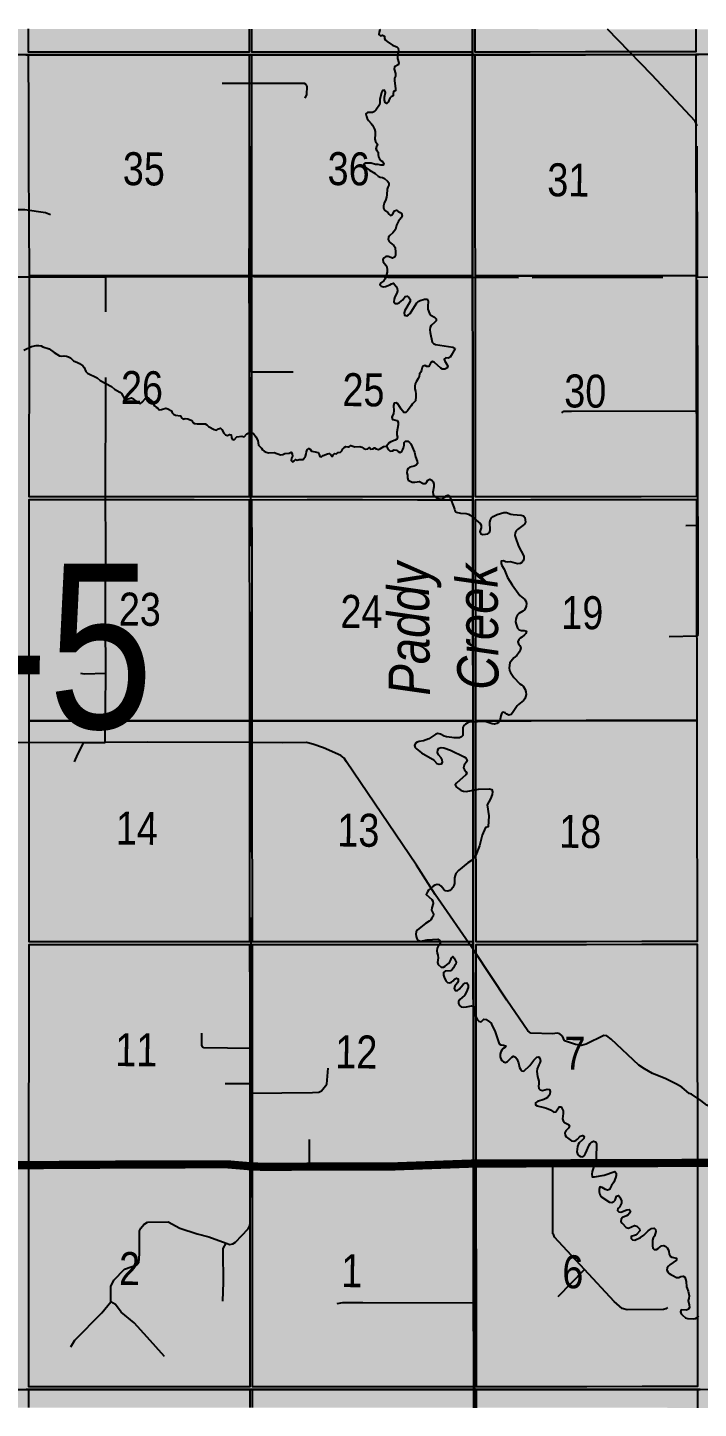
# Model space of a CAD drawing. Extents: x 586081 to 591608, y 5899207 to 5902904.
# Drawn here: x 589899.5 to 590062.3, y 5899711.2 to 5900046.2 of the extents above; entities that cross this region are included whole.
import ezdxf

# ---------------------------------------------------------------- set-up
doc = ezdxf.new("R2010")
doc.units = 0
doc.header["$LTSCALE"] = 5
doc.linetypes.add('DASHED2', pattern=[9.525, 6.35, -3.175])
for name, color, linetype in [('P-PROPOSED', 10, 'Continuous'), ('RoadSeg', 57, 'DASHED2'), ('T-CREEK', 160, 'Continuous'), ('T-WATER-T', 170, 'Continuous'), ('Townships', 57, 'Continuous')]:
    doc.layers.add(name, color=color, linetype=linetype)
doc.layers.add('ROUTE-MAP-BACKGROUND-H', color=7, linetype='Continuous', true_color=0xf0ebff)
doc.layers.add('Sections', color=7, linetype='Continuous', true_color=0x13f661)
doc.styles.add('120', font='ARIALN.TTF', dxfattribs={"height": 13})
doc.styles.add('80L', font='ARIALN.TTF', dxfattribs={"height": 10})

msp = doc.modelspace()

# ---------------------------------------------------------------- hatches: boundary and pattern name
at = {"layer": 'ROUTE-MAP-BACKGROUND-H'}
h = msp.add_hatch(color=256, dxfattribs=at)
h.dxf.hatch_style = 1
edge = h.paths.add_edge_path()
edge.add_line((589351.126, 5899716.679), (589352.241, 5900041.249))
edge.add_arc((589357.239, 5900041.232), 4.998, 89.96772, 179.80317, ccw=False)
edge.add_line((589357.242, 5900046.23), (590333.345, 5900045.68))
edge.add_arc((590333.342, 5900040.682), 4.998, 0.15373, 89.96772, ccw=False)
edge.add_line((590338.34, 5900040.695), (590339.21, 5899716.211))
edge.add_arc((590334.213, 5899716.198), 4.998, -90.02719, 0.15373, ccw=False)
edge.add_line((590334.21, 5899711.2), (589356.122, 5899711.664))
edge.add_arc((589356.124, 5899716.662), 4.998, 179.80317, 269.97281, ccw=False)

# ---------------------------------------------------------------- linework, layer by layer
at = {"layer": 'P-PROPOSED', "color": 90, "const_width": 2}
msp.add_lwpolyline([(590065.708, 5899770.779), (590037.499, 5899770.671), (590036.999, 5899770.682), (590026.93, 5899770.66), (590008.025, 5899770.623), (589988.272, 5899769.905), (589967.934, 5899769.865), (589956.83, 5899769.798), (589953.732, 5899769.93), (589947.908, 5899770.419), (589928.536, 5899770.392), (589891.357, 5899770.172)], dxfattribs=at)
at = {"layer": 'RoadSeg'}
for p, q in [((589953.713, 5900032.654), (589946.679, 5900032.669)), ((589953.629, 5899985.746), (589953.713, 5900032.654)), ((589894.117, 5899985.795), (589918.486, 5899985.795)), ((589986.023, 5899985.69), (589953.629, 5899985.746)), ((589953.643, 5899962.607), (589953.629, 5899985.746)), ((589986.868, 5899985.681), (589986.023, 5899985.69)), ((590062.137, 5899953.261), (590062.052, 5899985.737)), ((589963.912, 5899962.592), (589953.643, 5899962.607)), ((590059.185, 5899925.384), (590062.221, 5899925.487)), ((590062.199, 5899899.015), (590062.221, 5899925.487)), ((589918.283, 5899872.763), (589918.503, 5899889.629)), ((589913.148, 5899872.737), (589918.283, 5899872.763)), ((589953.766, 5899798.535), (589953.724, 5899872.752)), ((589953.755, 5899790.067), (589953.766, 5899798.535)), ((589947.419, 5899790), (589953.755, 5899790.067)), ((589953.738, 5899787.7), (589953.755, 5899790.067)), ((589953.732, 5899769.93), (589953.738, 5899787.7)), ((589967.934, 5899769.865), (589967.872, 5899776.468)), ((590028.219, 5899738.359), (590034.624, 5899744.892)), ((590008.026, 5899711.355), (590008.015, 5899736.783))]:
    msp.add_line(p, q, dxfattribs=at)
for points in [[(590062.052, 5899985.737), (590061.989, 5900022.413), (590061.479, 5900023.524), (590050.945, 5900034.747), (590042.821, 5900043.22), (590040.204, 5900045.845)], [(589966.876, 5900029.144), (589967.293, 5900029.969), (589967.335, 5900031.968), (589967.111, 5900032.407), (589966.716, 5900032.648), (589953.713, 5900032.654)], [(589905.033, 5900000.769), (589903.812, 5900001.328), (589898.825, 5900002.033), (589896.425, 5900002.05), (589894.087, 5900001.866)], [(589918.503, 5899889.629), (589918.367, 5899902.168), (589918.508, 5899923.169), (589918.409, 5899929.606), (589918.486, 5899985.795)], [(589953.629, 5899985.746), (589928.524, 5899985.773), (589918.486, 5899985.795)], [(589986.868, 5899985.681), (590021.908, 5899985.612), (590062.052, 5899985.737)], [(590062.052, 5899985.737), (590088.956, 5899985.605), (590106.132, 5899985.878), (590116.232, 5899985.799), (590116.503, 5899985.56)], [(589953.724, 5899872.752), (589953.684, 5899929.632), (589953.643, 5899962.607)], [(590029.087, 5899952.788), (590029.628, 5899953.143), (590031.463, 5899953.205), (590062.137, 5899953.261)], [(590062.221, 5899925.487), (590062.145, 5899929.822), (590062.137, 5899953.261)], [(590055.153, 5899898.496), (590061.858, 5899898.655), (590062.059, 5899898.717), (590062.199, 5899899.015)], [(589912.301, 5899889.592), (589913.264, 5899889.405), (589918.503, 5899889.629)], [(589858.858, 5899870.61), (589861.991, 5899870.577), (589862.455, 5899870.468), (589864.034, 5899869.401), (589865.197, 5899869.243), (589866.409, 5899869.784), (589867.395, 5899870.731), (589868.138, 5899871.149), (589869.042, 5899871.33), (589876.62, 5899871.804), (589877.73, 5899872.247), (589878.545, 5899872.964), (589879.115, 5899873.152), (589879.781, 5899873.104), (589882.16, 5899872.054), (589883.157, 5899871.9), (589889.901, 5899872.325), (589893.345, 5899872.82), (589913.148, 5899872.737)], [(589910.884, 5899868.117), (589911.656, 5899869.968), (589913.148, 5899872.737)], [(589953.724, 5899872.752), (589928.553, 5899872.848), (589918.283, 5899872.763)], [(589993.875, 5899843.036), (589976.898, 5899868.098), (589976.282, 5899868.944), (589975.529, 5899869.627), (589971.333, 5899871.449), (589968.72, 5899872.404), (589967.194, 5899872.77), (589961.323, 5899872.659), (589953.724, 5899872.752)], [(590026.857, 5899802.101), (590021.583, 5899802.236), (590020.911, 5899802.777), (590015.754, 5899810.271), (590007.983, 5899821.994), (589998.399, 5899835.894), (589993.875, 5899843.036)], [(589953.766, 5899798.535), (589942.3, 5899798.709), (589941.938, 5899798.917), (589941.747, 5899799.354), (589941.807, 5899802.22)], [(590070.113, 5899782.089), (590067.17, 5899783.284), (590064.334, 5899784.744), (590062.891, 5899785.908), (590060.623, 5899787.423), (590060.06, 5899787.635), (590058.224, 5899789.107), (590056.94, 5899789.867), (590054.202, 5899791.258), (590051.159, 5899792.456), (590049.149, 5899793.565), (590047.801, 5899794.494), (590041.066, 5899800.803), (590040.048, 5899801.558), (590039.316, 5899801.64), (590035.005, 5899799.563), (590033.898, 5899799.253), (590032.437, 5899799.517), (590029.788, 5899800.406), (590029.278, 5899801.517), (590028.624, 5899802.098), (590028.026, 5899802.21), (590026.857, 5899802.101)], [(589953.738, 5899787.7), (589968.611, 5899787.821), (589970.147, 5899787.956), (589970.821, 5899788.275), (589972.087, 5899789.849), (589972.403, 5899793.776)], [(590065.708, 5899770.779), (590037.499, 5899770.671), (590036.999, 5899770.682), (590026.93, 5899770.66), (590008.025, 5899770.623), (589988.272, 5899769.905), (589967.934, 5899769.865), (589956.83, 5899769.798), (589953.732, 5899769.93), (589947.908, 5899770.419), (589928.536, 5899770.392), (589891.357, 5899770.172)], [(589947.705, 5899751.252), (589948.567, 5899751), (589949.303, 5899751.118), (589949.944, 5899751.505), (589952.98, 5899754.742), (589953.395, 5899755.467), (589953.511, 5899756.231), (589953.565, 5899768.333), (589953.732, 5899769.93)], [(590008.015, 5899736.783), (590008.011, 5899768.357), (590008.025, 5899770.623)], [(590034.624, 5899744.892), (590027.321, 5899752.748), (590027.136, 5899753.485), (590026.971, 5899753.555), (590026.93, 5899770.66)], [(589919.667, 5899737.037), (589919.678, 5899740.738), (589920.411, 5899742.289), (589923.002, 5899745.002), (589926.024, 5899746.006), (589926.501, 5899746.529), (589926.681, 5899748.726), (589926.63, 5899754.262), (589926.945, 5899754.955), (589927.73, 5899755.805), (589928.575, 5899756.388), (589933.611, 5899756.449), (589936.413, 5899754.923), (589940.652, 5899753.567), (589943.504, 5899752.84), (589947.705, 5899751.252)], [(589946.843, 5899737.2), (589947.007, 5899741.798), (589946.931, 5899749.301), (589946.979, 5899750), (589947.705, 5899751.252)], [(590054.736, 5899735.702), (590054.328, 5899735.343), (590053.757, 5899735.155), (590044.988, 5899735.106), (590043.761, 5899735.432), (590041.83, 5899737.173), (590034.624, 5899744.892)], [(589909.97, 5899726.138), (589910.971, 5899727.784), (589917.478, 5899734.383), (589919.667, 5899737.037)], [(589932.693, 5899723.828), (589928.522, 5899728.449), (589925.395, 5899731.949), (589922.215, 5899734.517), (589920.821, 5899736.413), (589919.667, 5899737.037)], [(589974.638, 5899736.65), (589976.01, 5899736.888), (589980.812, 5899736.92), (590008.015, 5899736.783)]]:
    msp.add_lwpolyline(points, dxfattribs=at)
at = {"layer": 'Sections', "color": 8}
for points in [[(589913.122, 5900040.308), (589899.746, 5900040.31), (589899.744, 5900045.924)], [(589953.243, 5900045.894), (589953.248, 5900040.303), (589939.873, 5900040.305), (589926.497, 5900040.306), (589913.122, 5900040.308)], [(589967.294, 5900040.301), (589953.918, 5900040.303), (589953.913, 5900045.893)], [(590007.415, 5900045.863), (590007.421, 5900040.297), (589994.045, 5900040.298), (589980.669, 5900040.3), (589967.294, 5900040.301)], [(590021.475, 5900040.313), (590008.091, 5900040.297), (590008.085, 5900045.863)], [(590061.623, 5900045.833), (590061.627, 5900040.362), (590048.243, 5900040.346), (590034.859, 5900040.33), (590021.475, 5900040.313)], [(589899.798, 5899711.406), (589899.8, 5899715.794), (589913.21, 5899715.789), (589926.62, 5899715.784), (589940.027, 5899715.781), (589953.434, 5899715.777), (589953.432, 5899711.381)], [(589954.102, 5899711.381), (589954.104, 5899715.777), (589967.511, 5899715.774), (589980.918, 5899715.771), (589994.331, 5899715.759), (590007.745, 5899715.746), (590007.745, 5899711.355)], [(590008.415, 5899711.355), (590008.415, 5899715.749), (590021.823, 5899715.765), (590035.232, 5899715.782), (590048.641, 5899715.8), (590062.05, 5899715.819), (590062.053, 5899711.329)]]:
    msp.add_lwpolyline(points, dxfattribs=at)
for points in [[(589913.259, 5899986.029), (589899.939, 5899986.035), (589899.891, 5899999.446), (589899.842, 5900012.856), (589899.794, 5900026.248), (589899.747, 5900039.639), (589913.122, 5900039.638), (589926.498, 5900039.636), (589939.873, 5900039.634), (589953.249, 5900039.633), (589953.241, 5900026.233), (589953.233, 5900012.832), (589953.225, 5899999.421), (589953.218, 5899986.01), (589939.898, 5899986.017), (589926.578, 5899986.024)], [(589967.285, 5899986.003), (589953.888, 5899986.01), (589953.896, 5899999.421), (589953.903, 5900012.832), (589953.911, 5900026.232), (589953.919, 5900039.633), (589967.295, 5900039.631), (589980.67, 5900039.629), (589994.046, 5900039.628), (590007.421, 5900039.626), (590007.435, 5900026.216), (590007.45, 5900012.805), (590007.463, 5899999.395), (590007.477, 5899985.984), (589994.079, 5899985.991), (589980.682, 5899985.997)], [(590021.538, 5899986.004), (590008.147, 5899985.985), (590008.134, 5899999.396), (590008.12, 5900012.806), (590008.106, 5900026.216), (590008.092, 5900039.627), (590021.476, 5900039.643), (590034.86, 5900039.659), (590048.244, 5900039.675), (590061.628, 5900039.691), (590061.648, 5900026.284), (590061.669, 5900012.876), (590061.689, 5899999.468), (590061.709, 5899986.061), (590048.319, 5899986.042), (590034.928, 5899986.023)], [(589913.253, 5899932.377), (589899.912, 5899932.382), (589899.918, 5899945.794), (589899.925, 5899959.206), (589899.932, 5899972.62), (589899.939, 5899986.035), (589913.259, 5899986.029), (589926.578, 5899986.024), (589939.898, 5899986.017), (589953.218, 5899986.01), (589953.231, 5899972.6), (589953.244, 5899959.19), (589953.256, 5899945.776), (589953.269, 5899932.362), (589939.931, 5899932.367), (589926.594, 5899932.373)], [(589967.333, 5899932.365), (589953.939, 5899932.36), (589953.926, 5899945.775), (589953.913, 5899959.189), (589953.901, 5899972.6), (589953.888, 5899986.01), (589967.285, 5899986.003), (589980.682, 5899985.997), (589994.079, 5899985.991), (590007.477, 5899985.984), (590007.49, 5899972.575), (590007.503, 5899959.166), (590007.517, 5899945.756), (590007.531, 5899932.345), (589994.129, 5899932.357), (589980.727, 5899932.369)], [(590021.599, 5899932.367), (590008.201, 5899932.346), (590008.187, 5899945.757), (590008.174, 5899959.167), (590008.161, 5899972.576), (590008.147, 5899985.985), (590021.538, 5899986.004), (590034.928, 5899986.023), (590048.319, 5899986.042), (590061.709, 5899986.061), (590061.73, 5899972.654), (590061.75, 5899959.247), (590061.771, 5899945.838), (590061.791, 5899932.429), (590048.394, 5899932.409), (590034.997, 5899932.389)], [(589913.249, 5899878.061), (589899.89, 5899878.066), (589899.897, 5899891.477), (589899.904, 5899904.888), (589899.908, 5899918.3), (589899.911, 5899931.711), (589913.253, 5899931.707), (589926.594, 5899931.703), (589939.932, 5899931.696), (589953.271, 5899931.69), (589953.287, 5899918.278), (589953.304, 5899904.867), (589953.32, 5899891.453), (589953.336, 5899878.039), (589939.971, 5899878.047), (589926.607, 5899878.055)], [(589967.396, 5899878.045), (589954.005, 5899878.039), (589953.989, 5899891.453), (589953.973, 5899904.867), (589953.957, 5899918.279), (589953.94, 5899931.69), (589967.333, 5899931.695), (589980.726, 5899931.7), (589994.129, 5899931.687), (590007.532, 5899931.675), (590007.547, 5899918.264), (590007.563, 5899904.854), (590007.577, 5899891.442), (590007.592, 5899878.031), (589994.189, 5899878.041), (589980.787, 5899878.051)], [(590021.665, 5899878.058), (590008.262, 5899878.032), (590008.248, 5899891.444), (590008.233, 5899904.855), (590008.218, 5899918.265), (590008.202, 5899931.676), (590021.6, 5899931.697), (590034.998, 5899931.719), (590048.395, 5899931.739), (590061.792, 5899931.759), (590061.809, 5899918.352), (590061.826, 5899904.945), (590061.851, 5899891.539), (590061.875, 5899878.133), (590048.472, 5899878.109), (590035.068, 5899878.085)], [(589913.237, 5899824.42), (589899.859, 5899824.424), (589899.867, 5899837.834), (589899.876, 5899851.245), (589899.883, 5899864.656), (589899.89, 5899878.066), (589913.249, 5899878.061), (589926.607, 5899878.055), (589939.971, 5899878.047), (589953.336, 5899878.039), (589953.345, 5899864.63), (589953.355, 5899851.222), (589953.363, 5899837.814), (589953.372, 5899824.407), (589939.994, 5899824.412), (589926.616, 5899824.417)], [(589967.444, 5899824.404), (589954.044, 5899824.404), (589954.035, 5899837.811), (589954.026, 5899851.218), (589954.016, 5899864.629), (589954.005, 5899878.039), (589967.396, 5899878.045), (589980.787, 5899878.051), (589994.189, 5899878.041), (590007.592, 5899878.031), (590007.606, 5899864.62), (590007.62, 5899851.21), (590007.633, 5899837.801), (590007.647, 5899824.391), (589994.245, 5899824.398), (589980.844, 5899824.405)], [(590021.723, 5899824.418), (590008.317, 5899824.392), (590008.304, 5899837.802), (590008.29, 5899851.211), (590008.276, 5899864.622), (590008.262, 5899878.032), (590021.665, 5899878.058), (590035.068, 5899878.085), (590048.472, 5899878.109), (590061.875, 5899878.133), (590061.893, 5899864.726), (590061.91, 5899851.319), (590061.929, 5899837.908), (590061.948, 5899824.498), (590048.539, 5899824.471), (590035.129, 5899824.444)], [(589913.228, 5899770.106), (589899.831, 5899770.11), (589899.838, 5899783.52), (589899.844, 5899796.931), (589899.851, 5899810.342), (589899.858, 5899823.753), (589913.237, 5899823.75), (589926.616, 5899823.746), (589939.995, 5899823.74), (589953.374, 5899823.734), (589953.385, 5899810.318), (589953.395, 5899796.902), (589953.404, 5899783.497), (589953.413, 5899770.092), (589940.019, 5899770.097), (589926.625, 5899770.102)], [(589967.486, 5899770.089), (589954.083, 5899770.092), (589954.074, 5899783.496), (589954.064, 5899796.901), (589954.054, 5899810.317), (589954.044, 5899823.734), (589967.444, 5899823.736), (589980.845, 5899823.738), (589994.246, 5899823.729), (590007.647, 5899823.721), (590007.656, 5899810.31), (590007.665, 5899796.899), (590007.682, 5899783.486), (590007.698, 5899770.073), (589994.293, 5899770.08), (589980.888, 5899770.087)], [(590021.786, 5899770.106), (590008.369, 5899770.075), (590008.353, 5899783.487), (590008.336, 5899796.9), (590008.327, 5899810.311), (590008.317, 5899823.722), (590021.724, 5899823.748), (590035.13, 5899823.774), (590048.539, 5899823.8), (590061.949, 5899823.827), (590061.971, 5899810.422), (590061.993, 5899797.016), (590062.014, 5899783.608), (590062.035, 5899770.199), (590048.619, 5899770.168), (590035.203, 5899770.137)], [(589913.21, 5899716.459), (589899.8, 5899716.464), (589899.807, 5899729.876), (589899.815, 5899743.287), (589899.823, 5899756.698), (589899.831, 5899770.11), (589913.228, 5899770.106), (589926.625, 5899770.102), (589940.019, 5899770.097), (589953.413, 5899770.092), (589953.419, 5899756.681), (589953.424, 5899743.269), (589953.429, 5899729.859), (589953.434, 5899716.448), (589940.027, 5899716.451), (589926.62, 5899716.454)], [(589967.511, 5899716.444), (589954.104, 5899716.448), (589954.097, 5899729.858), (589954.091, 5899743.269), (589954.087, 5899756.68), (589954.083, 5899770.092), (589967.486, 5899770.089), (589980.888, 5899770.087), (589994.293, 5899770.08), (590007.698, 5899770.073), (590007.709, 5899756.659), (590007.72, 5899743.245), (590007.732, 5899729.831), (590007.744, 5899716.417), (589994.331, 5899716.429), (589980.918, 5899716.441)], [(590021.823, 5899716.436), (590008.414, 5899716.419), (590008.403, 5899729.833), (590008.391, 5899743.247), (590008.38, 5899756.661), (590008.369, 5899770.075), (590021.786, 5899770.106), (590035.203, 5899770.137), (590048.619, 5899770.168), (590062.035, 5899770.199), (590062.038, 5899756.783), (590062.041, 5899743.366), (590062.045, 5899729.928), (590062.05, 5899716.489), (590048.641, 5899716.471), (590035.231, 5899716.453)]]:
    msp.add_lwpolyline(points, close=True, dxfattribs=at)
at = {"layer": 'T-CREEK'}
for points in [[(589984.915, 5900045.876), (589984.946, 5900045.673), (589984.785, 5900045.132), (589984.713, 5900044.565), (589985.091, 5900044.264), (589985.642, 5900044.377), (589986.073, 5900044.181), (589986.08, 5900043.591), (589986.381, 5900043.22), (589986.771, 5900042.851), (589988.061, 5900041.956), (589989.085, 5900041.58), (589989.409, 5900041.236), (589989.493, 5900040.612), (589989.22, 5900039.421), (589989.254, 5900038.756), (589989.59, 5900037.681), (589989.453, 5900037.186), (589988.552, 5900036.685), (589988.405, 5900036.143), (589988.793, 5900035.099), (589988.746, 5900034.479), (589988.558, 5900033.968), (589988.517, 5900033.333), (589988.748, 5900031.491), (589988.743, 5900030.916), (589988.305, 5900030.701), (589988.187, 5900030.184), (589988.195, 5900029.654), (589987.747, 5900029.441), (589987.381, 5900029.107), (589987.007, 5900028.113), (589986.637, 5900027.807), (589986.239, 5900028.078), (589986.122, 5900028.645), (589986.102, 5900029.357), (589986.31, 5900030.517), (589986.11, 5900031.031), (589985.616, 5900030.985), (589985.385, 5900030.518), (589984.992, 5900028.763), (589984.977, 5900028.088), (589984.861, 5900027.524), (589984.032, 5900026.238), (589983.672, 5900025.876), (589983.178, 5900025.646), (589981.938, 5900025.642), (589981.585, 5900025.274), (589981.691, 5900024.671), (589981.9, 5900024.144), (589982.196, 5900023.717), (589982.896, 5900022.98), (589983.204, 5900022.529), (589983.689, 5900021.596), (589983.841, 5900021.029), (589983.868, 5900020.398), (589983.734, 5900019.164), (589983.905, 5900018.629), (589984.483, 5900017.783), (589984.19, 5900017.386), (589984.021, 5900016.852), (589984.246, 5900016.411), (589984.554, 5900016.047), (589984.539, 5900015.408), (589984.66, 5900014.861), (589984.866, 5900014.399), (589985.173, 5900014.018), (589985.611, 5900013.71), (589985.951, 5900013.331), (589985.735, 5900012.882), (589985.193, 5900012.884), (589984.599, 5900013.02), (589983.918, 5900013.033), (589982.823, 5900013.332), (589981.486, 5900013.375), (589981.104, 5900013.063), (589981.317, 5900012.606), (589981.675, 5900012.228), (589982.444, 5900011.63), (589983.801, 5900010.827), (589984.572, 5900010.192), (589985.024, 5900009.936), (589985.645, 5900009.867), (589986.102, 5900009.647), (589986.817, 5900008.986), (589987.125, 5900008.593), (589987.156, 5900007.991), (589986.916, 5900007.55), (589986.747, 5900007.01), (589986.694, 5900005.67), (589986.606, 5900005.082), (589986.445, 5900004.551), (589985.979, 5900003.612), (589985.839, 5900003), (589985.891, 5900002.4), (589986.138, 5900001.953), (589986.883, 5900001.344), (589987.202, 5900000.986), (589987.588, 5900000.667), (589988.028, 5900000.888), (589988.534, 5900001.763), (589989.019, 5900001.9), (589989.396, 5900001.605), (589989.87, 5900001.371), (589990.257, 5900001.088), (589990.378, 5900000.541), (589990.151, 5900000.059), (589989.506, 5899999.298), (589989.034, 5899998.333), (589988.735, 5899997.268), (589988.471, 5899996.827), (589988.143, 5899996.453), (589987.395, 5899995.818), (589987.094, 5899995.419), (589986.978, 5899994.791), (589987.194, 5899994.309), (589987.551, 5899993.972), (589988.401, 5899993.356), (589988.648, 5899992.886), (589988.798, 5899991.64), (589988.783, 5899991.007), (589988.541, 5899990.505), (589988.003, 5899990.309), (589987.014, 5899990.686), (589986.393, 5899990.675), (589985.989, 5899990.41), (589985.71, 5899989.954), (589985.795, 5899989.406), (589986.433, 5899988.579), (589986.677, 5899988.144), (589986.776, 5899987.558), (589986.733, 5899986.921), (589986.615, 5899986.334), (589986.259, 5899985.243), (589985.961, 5899984.815), (589985.095, 5899984.251), (589984.967, 5899983.811), (589985.323, 5899983.483), (589985.824, 5899983.298), (589986.373, 5899983.434), (589987.418, 5899983.797), (589987.835, 5899984.093), (589988.302, 5899984.196), (589988.955, 5899983.423), (589989.17, 5899982.965), (589989.248, 5899982.337), (589989.057, 5899981.81), (589988.583, 5899980.897), (589988.443, 5899980.337), (589988.391, 5899979.724), (589988.651, 5899979.315), (589989.239, 5899979.33), (589989.719, 5899979.57), (589990.172, 5899979.872), (589990.522, 5899980.199), (589991.096, 5899980.972), (589991.605, 5899981.041), (589992.001, 5899980.706), (589992.339, 5899980.322), (589992.319, 5899979.751), (589991.013, 5899977.56), (589990.864, 5899977.024), (589990.946, 5899976.448), (589991.479, 5899976.28), (589991.939, 5899976.513), (589992.299, 5899976.859), (589992.608, 5899977.258), (589993.924, 5899979.452), (589994.28, 5899979.769), (589994.735, 5899980.015), (589995.823, 5899980.35), (589996.446, 5899980.305), (589996.716, 5899979.856), (589996.584, 5899978.563), (589996.646, 5899977.897), (589997.037, 5899976.868), (589997.331, 5899976.451), (589998.248, 5899975.947), (589998.638, 5899975.594), (589998.616, 5899975.053), (589998.263, 5899974.663), (589997.446, 5899973.992), (589997.167, 5899973.554), (589997.131, 5899972.899), (589997.176, 5899972.25), (589997.631, 5899969.904), (589997.953, 5899969.546), (589998.496, 5899969.343), (590002.704, 5899968.703), (590003.207, 5899968.353)], [(589898.569, 5899967.983), (589900.468, 5899968.825), (589901.621, 5899969.121), (589902.251, 5899969.132), (589902.767, 5899968.981), (589903.234, 5899968.775), (589904.768, 5899968.268), (589905.98, 5899967.4), (589907.229, 5899966.576), (589907.806, 5899966.472), (589908.375, 5899966.605), (589908.97, 5899966.518), (589909.462, 5899966.336), (589909.913, 5899966.092), (589910.603, 5899965.356), (589911.622, 5899964.962), (589912.075, 5899964.732), (589912.884, 5899964.134), (589913.214, 5899963.776), (589913.663, 5899962.764), (589914.039, 5899962.42), (589916.361, 5899961.235), (589917.148, 5899960.638), (589919.859, 5899959.125), (589920.6, 5899958.515), (589921.904, 5899957.796), (589922.315, 5899957.469), (589922.998, 5899956.151), (589923.58, 5899956.099), (589924.695, 5899956.368), (589925.158, 5899956.161), (589925.613, 5899955.763), (589926.101, 5899955.39), (589926.385, 5899955.226), (589926.925, 5899955.061), (589927.281, 5899955.368), (589927.93, 5899956.109), (589928.338, 5899956.393), (589928.507, 5899956.383)], [(590003.207, 5899968.353), (590002.31, 5899966.674), (590002.009, 5899966.285), (590001.585, 5899966.031), (590000.988, 5899966.077), (590000.598, 5899965.791), (590000.741, 5899965.258), (590001.282, 5899964.447), (590001.486, 5899963.985), (590001.207, 5899963.565), (590000.769, 5899963.338), (590000.193, 5899963.368), (589999.765, 5899963.636), (589998.256, 5899965.004), (589997.761, 5899965.23), (589997.313, 5899965.014), (589996.87, 5899964.027), (589996.403, 5899963.993), (589995.961, 5899964.265), (589995.517, 5899964.08), (589995.2, 5899963.729), (589995.104, 5899963.103), (589994.888, 5899962.64), (589994.595, 5899962.223), (589994.492, 5899961.609), (589994.302, 5899961.094), (589993.749, 5899960.277), (589993.525, 5899959.823), (589993.443, 5899959.226), (589993.497, 5899958.59), (589993.649, 5899958.027), (589993.726, 5899957.405), (589993.728, 5899956.726), (589993.604, 5899955.709)], [(589928.507, 5899956.383), (589928.773, 5899956.366), (589928.851, 5899956.361), (589929.148, 5899955.99), (589929.927, 5899955.392), (589930.02, 5899954.853), (589930.305, 5899954.47), (589930.673, 5899954.131), (589931.116, 5899953.899), (589931.422, 5899953.508), (589931.965, 5899953.603), (589933.023, 5899953.896), (589933.532, 5899953.697), (589934.403, 5899953.221), (589934.602, 5899952.777), (589934.92, 5899952.419), (589935.395, 5899952.197), (589936.628, 5899952.026), (589936.878, 5899951.581), (589937.245, 5899951.243), (589937.772, 5899951.385), (589938.355, 5899951.275), (589939.377, 5899950.866), (589939.628, 5899950.429), (589940.022, 5899950.142), (589940.647, 5899950.062), (589941.33, 5899950.052), (589941.928, 5899950.121), (589942.553, 5899950.108), (589942.989, 5899949.834), (589943.355, 5899949.458), (589944.764, 5899948.684), (589945.337, 5899948.592), (589945.788, 5899948.854), (589946.27, 5899949.037), (589946.622, 5899948.685), (589947.153, 5899947.827), (589947.481, 5899947.455), (589948.021, 5899947.25), (589948.492, 5899947.492), (589948.884, 5899947.4), (589948.965, 5899946.814), (589949.149, 5899946.334), (589949.648, 5899946.209), (589950.291, 5899946.954), (589951.496, 5899947.099), (589952.028, 5899946.961), (589952.675, 5899947.694), (589953.144, 5899947.937), (589953.797, 5899947.967), (589954.281, 5899947.723), (589954.902, 5899946.955), (589955.341, 5899946.023), (589955.556, 5899944.892), (589956.233, 5899944.195), (589956.537, 5899943.772), (589956.912, 5899943.436), (589957.424, 5899943.207), (589957.993, 5899943.093), (589959.315, 5899943.12), (589960.867, 5899942.597), (589961.451, 5899942.68), (589961.939, 5899942.87), (589963.003, 5899942.989), (589963.42, 5899943.257), (589963.659, 5899942.832), (589963.763, 5899942.232), (589963.573, 5899941.74), (589963.441, 5899941.169), (589963.794, 5899940.833), (589964.183, 5899941.111), (589964.527, 5899941.442), (589964.947, 5899941.3), (589965.382, 5899941.417), (589966.341, 5899941.457), (589966.904, 5899942.268), (589967.081, 5899942.798), (589967.14, 5899943.296), (589967.366, 5899943.743), (589967.748, 5899944.089), (589968.131, 5899943.862), (589968.426, 5899943.49), (589969.266, 5899943.326), (589969.579, 5899943.189), (589969.999, 5899943.104), (589970.248, 5899942.683), (589970.434, 5899942.201), (589970.836, 5899942.091), (589971.214, 5899942.391), (589972.235, 5899942.816), (589972.688, 5899942.856), (589973.065, 5899942.537), (589973.381, 5899942.161), (589973.633, 5899942.566), (589973.983, 5899942.889), (589974.476, 5899942.829), (589974.858, 5899943.12), (589975.424, 5899943.187), (589975.729, 5899943.553), (589975.991, 5899944.014), (589976.345, 5899944.35), (589976.732, 5899944.621), (589977.164, 5899944.498), (589977.523, 5899944.515), (589977.895, 5899944.814), (589978.902, 5899944.496), (589980.082, 5899944.579), (589980.625, 5899944.424), (589981.047, 5899944.147), (589981.51, 5899943.934), (589982.041, 5899944.061), (589982.452, 5899944.316), (589982.774, 5899943.952), (589983.245, 5899944.059), (589983.688, 5899944.286), (589984.067, 5899943.995), (589984.612, 5899943.895), (589985.111, 5899944.096), (589985.939, 5899944.621), (589986.591, 5899944.711), (589986.835, 5899944.185), (589987.114, 5899943.795), (589987.492, 5899943.485), (589988.001, 5899943.564), (589988.481, 5899943.8), (589989.038, 5899943.718), (589989.401, 5899943.403), (589989.838, 5899943.158), (589990.284, 5899943.372), (589990.548, 5899943.825), (589990.736, 5899944.309), (589990.84, 5899944.896), (589990.875, 5899945.553), (589991.224, 5899945.899), (589991.797, 5899945.873), (589992.204, 5899945.596), (589992.518, 5899945.224), (589993.347, 5899943.194), (589993.616, 5899942.073), (589994.014, 5899941.029), (589994.069, 5899940.447), (589993.764, 5899940.057), (589993.302, 5899939.83), (589992.206, 5899939.551), (589991.804, 5899939.277), (589991.576, 5899938.824), (589991.526, 5899938.193), (589991.654, 5899937.603), (589991.684, 5899936.961), (589991.863, 5899936.45), (589992.289, 5899936.145), (589992.801, 5899935.948), (589993.435, 5899935.961), (589994.617, 5899936.13), (589995.498, 5899935.654), (589996.048, 5899935.631), (589996.392, 5899936.018), (589996.63, 5899936.458), (589997.094, 5899936.659), (589997.569, 5899936.417), (589997.909, 5899936.023), (589998.051, 5899935.472), (589998.054, 5899934.797), (589997.863, 5899933.544), (589997.943, 5899932.94), (589998.248, 5899932.539), (589998.654, 5899932.216), (589999.104, 5899931.954), (589999.661, 5899931.811), (590000.233, 5899931.901), (590000.644, 5899932.182), (590000.963, 5899932.594), (590001.43, 5899932.822), (590001.832, 5899932.551), (590002.069, 5899932.118), (590002.883, 5899929.868), (590002.963, 5899929.646), (590003.06, 5899929.377), (590003.177, 5899929.055), (590003.507, 5899928.669), (590004.569, 5899928.384), (590005.882, 5899928.336), (590006.475, 5899928.212), (590006.923, 5899927.95), (590009.296, 5899925.936), (590009.535, 5899925.493), (590009.561, 5899924.893), (590009.192, 5899923.876), (590009.442, 5899923.437), (590009.947, 5899923.263), (590010.579, 5899923.297), (590011.155, 5899923.439), (590011.584, 5899923.694), (590011.769, 5899924.212), (590011.696, 5899926.228), (590011.801, 5899926.838), (590012.07, 5899927.306), (590012.476, 5899927.634), (590013.412, 5899928.063), (590015.074, 5899928.588), (590015.709, 5899928.549), (590016.714, 5899928.183), (590017.314, 5899928.053), (590019.294, 5899927.916), (590019.825, 5899927.765), (590020.139, 5899927.401), (590020.298, 5899926.193), (590020.08, 5899925.742), (590019.688, 5899925.392), (590018.392, 5899924.468), (590018.036, 5899924.137), (590017.787, 5899923.681), (590017.73, 5899923.02), (590017.866, 5899922.481), (590018.591, 5899920.383), (590019.872, 5899917.987), (590019.904, 5899917.367), (590019.723, 5899916.811), (590019.426, 5899916.436), (590018.978, 5899916.206), (590018.374, 5899916.157), (590017.788, 5899916.291), (590017.261, 5899916.48), (590016.671, 5899916.612), (590016.033, 5899916.541), (590015.442, 5899916.612), (590014.958, 5899916.834), (590014.433, 5899916.735), (590014.385, 5899916.172), (590014.601, 5899915.696), (590015.161, 5899914.804), (590015.946, 5899912.777), (590017.047, 5899910.997), (590018.953, 5899908.401), (590020.146, 5899907.453), (590020.411, 5899907.04), (590020.527, 5899906.493), (590020.487, 5899905.884), (590020.314, 5899905.383), (590020.066, 5899904.948), (590019.675, 5899904.626), (590018.73, 5899904.11), (590018.379, 5899903.746), (590018.101, 5899903.283), (590017.948, 5899902.717), (590017.909, 5899902.058), (590018.009, 5899901.462), (590018.4, 5899900.506), (590018.754, 5899900.132), (590019.309, 5899899.963), (590020.025, 5899899.947), (590020.516, 5899899.752), (590020.363, 5899899.245), (590020.064, 5899898.863), (590019.439, 5899898.344), (590019.026, 5899898.075), (590018.683, 5899897.735), (590018.483, 5899897.195), (590018.637, 5899896.671), (590018.93, 5899896.28), (590019.144, 5899895.768), (590019.02, 5899895.211), (590018.786, 5899894.729), (590018.227, 5899893.886), (590017.486, 5899893.279), (590016.793, 5899892.532), (590016.529, 5899892.082), (590016.347, 5899890.88), (590016.427, 5899890.26), (590016.663, 5899889.762), (590017.506, 5899888.517), (590018.901, 5899887.034), (590019.361, 5899886.769), (590019.726, 5899886.454), (590020.001, 5899886.055), (590020.215, 5899885.599), (590020.385, 5899885.029), (590020.465, 5899884.398), (590020.346, 5899883.845), (590020.12, 5899883.368), (590019.842, 5899882.96), (590019.44, 5899882.604), (590018.614, 5899882.019), (590018.273, 5899881.639), (590017.194, 5899879.939), (590016.806, 5899879.573), (590016.255, 5899879.426), (590015.764, 5899879.659), (590015.374, 5899879.971), (590014.833, 5899880.117), (590014.523, 5899879.76), (590014.326, 5899879.25), (590014.122, 5899878.042), (590013.781, 5899877.644), (590013.326, 5899877.366), (590012.799, 5899877.216), (590012.206, 5899877.296), (590010.5, 5899877.84), (590009.853, 5899877.877), (590008.627, 5899877.766), (590006.666, 5899877.691), (590006.156, 5899877.494), (590005.735, 5899877.234), (590005.351, 5899876.89), (590005.127, 5899876.429), (590005.07, 5899875.782), (590005.141, 5899874.508), (590004.819, 5899874.143), (590004.336, 5899873.941), (590003.012, 5899873.926), (590002.4, 5899874.022), (590001.108, 5899874.116), (590000.584, 5899874.295), (589999.657, 5899874.815), (589999.077, 5899874.933), (589998.534, 5899874.808), (589996.824, 5899873.687), (589995.579, 5899873.181), (589994.528, 5899873.033), (589994.005, 5899872.86), (589993.607, 5899872.58), (589993.403, 5899872.081), (589993.543, 5899871.554), (589993.9, 5899871.204), (589995.081, 5899870.275), (589997.742, 5899868.707), (589998.124, 5899868.408), (589998.819, 5899867.678), (589999.351, 5899867.487), (589999.906, 5899867.611), (590000.175, 5899868.026), (590000.063, 5899868.597), (589999.814, 5899869.021), (589999.184, 5899869.803), (589998.972, 5899870.321), (589999.003, 5899870.961), (589999.321, 5899871.358), (589999.863, 5899871.548), (590000.518, 5899871.505), (590002.101, 5899870.934), (590005.426, 5899869.309), (590005.866, 5899869.037), (590006.15, 5899868.594), (590006.003, 5899868.048), (590005.391, 5899867.231), (590005.275, 5899866.632), (590005.491, 5899866.156), (590005.839, 5899865.764), (590006.11, 5899865.343), (590005.86, 5899864.893), (590003.532, 5899862.927), (590003.242, 5899862.483), (590003.47, 5899862.011), (590004.68, 5899861.094), (590005.238, 5899860.922), (590005.879, 5899860.907), (590008.89, 5899861.41), (590011.594, 5899861.511), (590012.125, 5899861.35), (590012.275, 5899860.795), (590012.212, 5899860.17), (590011.842, 5899859.117), (590011.019, 5899857.635), (590011.384, 5899854.998), (590011.224, 5899852.279), (590010.594, 5899852.107), (590009.832, 5899850.251), (590009.133, 5899847.681), (590008.277, 5899845.432), (590007.816, 5899844.845), (590007.558, 5899844.429), (590007.176, 5899844.126), (590006.332, 5899843.587), (590004.076, 5899841.684), (590003.431, 5899840.959), (590003.209, 5899840.495), (590003.077, 5899839.916), (590003.09, 5899838.582), (590002.927, 5899838.032), (590002.671, 5899837.585), (590002.336, 5899837.181), (590001.95, 5899836.849), (590001.437, 5899836.682), (590000.892, 5899836.812), (590000.498, 5899837.123), (589999.845, 5899837.908), (589999.445, 5899838.245), (589998.862, 5899838.341), (589998.343, 5899838.155), (589997.91, 5899837.89), (589996.785, 5899836.939), (589996.495, 5899836.516), (589996.168, 5899835.87), (589997.566, 5899834.695), (589997.836, 5899834.27), (589997.937, 5899833.682), (589997.559, 5899832.679), (589997.54, 5899832.05), (589998.025, 5899831.145), (589997.882, 5899830.602), (589997.618, 5899830.128), (589997.315, 5899829.725), (589996.923, 5899829.391), (589996.041, 5899828.837), (589994.066, 5899827.322), (589993.788, 5899826.866), (589993.684, 5899826.282), (589993.753, 5899825.676), (589993.983, 5899825.205), (589994.292, 5899824.843), (589994.758, 5899824.589), (589995.312, 5899824.66), (589996.46, 5899824.913), (589999.073, 5899825.036), (589999.487, 5899824.751), (589999.627, 5899824.174), (589999.445, 5899823.676), (589999.088, 5899823.325), (589998.847, 5899822.903), (589998.808, 5899822.26), (589998.914, 5899821.661), (589999.076, 5899821.128), (589999.159, 5899820.538), (589998.923, 5899819.373), (589999.122, 5899818.911), (589999.847, 5899818.256), (590000.428, 5899818.219), (590000.855, 5899818.472), (590001.66, 5899819.11), (590001.977, 5899819.524), (590002.199, 5899820.009), (590002.356, 5899820.528), (590002.712, 5899820.852), (590002.989, 5899820.461), (590003.453, 5899819.492), (590003.381, 5899818.949), (590003.057, 5899818.551), (590002.824, 5899818.102), (590002.525, 5899817.688), (590002.124, 5899817.385), (590000.855, 5899817.283), (590000.44, 5899816.988), (590000.383, 5899816.328), (590000.547, 5899815.818), (590000.994, 5899814.906), (590001.35, 5899814.541), (590001.903, 5899814.428), (590002.377, 5899814.656), (590002.759, 5899814.957), (590003.119, 5899815.331), (590003.529, 5899815.623), (590003.99, 5899815.427), (590003.991, 5899814.877), (590003.771, 5899814.42), (590003.171, 5899813.621), (590003.015, 5899813.047), (590003.24, 5899812.589), (590003.807, 5899812.584), (590004.179, 5899812.897), (590005.173, 5899814.073), (590005.563, 5899814.394), (590006.109, 5899814.435), (590006.381, 5899814.004), (590006.372, 5899813.349), (590006.006, 5899812.27), (590005.477, 5899811.405), (590004.337, 5899810.373), (590004.054, 5899809.966), (590004.087, 5899809.406), (590004.279, 5899808.928), (590004.67, 5899808.593), (590005.333, 5899808.58), (590005.98, 5899808.612), (590007.174, 5899808.841), (590007.771, 5899808.733), (590008.033, 5899808.276), (590008.045, 5899807.004), (590008.187, 5899806.429), (590008.397, 5899805.903), (590008.673, 5899805.48), (590009.018, 5899805.114), (590009.513, 5899804.987), (590010.225, 5899805.674), (590010.746, 5899805.532), (590011.599, 5899805.015), (590011.981, 5899804.665), (590012.142, 5899804.151), (590012.867, 5899802.782), (590013.937, 5899799.679), (590014.33, 5899799.395), (590014.98, 5899799.356), (590015.527, 5899799.197), (590015.327, 5899798.798), (590014.912, 5899798.488), (590014.589, 5899798.131), (590014.322, 5899797.704), (590014.147, 5899797.164), (590014.149, 5899796.515), (590014.302, 5899795.984), (590014.592, 5899795.592), (590014.984, 5899795.265), (590015.495, 5899795.101), (590015.954, 5899795.347), (590016.979, 5899796.426), (590017.427, 5899796.645), (590017.892, 5899796.445), (590018.198, 5899796.035), (590018.603, 5899795.075), (590018.818, 5899793.904), (590019.102, 5899793.479), (590019.425, 5899793.133), (590019.91, 5899793.054), (590021.394, 5899794.397), (590022.324, 5899795.694), (590023.021, 5899796.426), (590023.531, 5899796.513), (590023.808, 5899796.118), (590023.932, 5899795.555), (590023.783, 5899795.025), (590023.531, 5899794.586), (590023.125, 5899793.597), (590023.093, 5899792.968), (590023.222, 5899791.697), (590023.523, 5899790.604), (590023.523, 5899789.977), (590023.427, 5899789.4), (590023.534, 5899788.844), (590023.902, 5899788.495), (590024.449, 5899788.358), (590025.027, 5899788.458), (590025.553, 5899788.66), (590026.106, 5899788.604), (590026.309, 5899788.116), (590026.222, 5899787.523), (590025.957, 5899787.073), (590025.616, 5899786.663), (590025.258, 5899786.35), (590024.76, 5899786.122), (590023.182, 5899785.623), (590022.737, 5899785.357), (590022.717, 5899784.829), (590023.144, 5899784.577), (590024.8, 5899784.169), (590025.384, 5899784.075), (590026.349, 5899783.642), (590027.151, 5899783.078), (590027.636, 5899783.159), (590028.483, 5899784.407), (590028.934, 5899784.353), (590029.204, 5899783.898), (590029.412, 5899783.387), (590029.45, 5899782.737), (590029.297, 5899781.476), (590029.424, 5899780.935), (590029.792, 5899780.595), (590030.725, 5899780.093), (590030.983, 5899779.672), (590030.753, 5899779.197), (590030.069, 5899778.528), (590029.817, 5899778.064), (590029.895, 5899777.503), (590030.212, 5899777.088), (590031.482, 5899776.121), (590032.029, 5899776.021), (590032.505, 5899776.233), (590032.895, 5899776.55), (590033.599, 5899777.277), (590034.121, 5899777.445), (590034.561, 5899777.187), (590034.442, 5899776.686), (590034.119, 5899776.335), (590033.34, 5899775.671), (590033.075, 5899775.268), (590032.941, 5899774.729), (590032.786, 5899773.482), (590032.961, 5899772.967), (590033.261, 5899772.599), (590033.626, 5899772.288), (590034.201, 5899772.27), (590034.599, 5899772.576), (590034.892, 5899773.022), (590035.73, 5899775.034), (590035.99, 5899775.465), (590036.306, 5899775.815), (590036.784, 5899776.002), (590037.325, 5899775.839), (590037.519, 5899775.353), (590037.481, 5899771.941), (590037.354, 5899771.347), (590036.452, 5899768.69), (590036.388, 5899768.038), (590036.446, 5899767.41), (590037.057, 5899767.363), (590039.401, 5899767.822), (590041.984, 5899768.681), (590042.303, 5899768.311), (590042.295, 5899767.696), (590042.144, 5899767.137), (590041.717, 5899766.116), (590041.158, 5899765.242), (590040.715, 5899764.298), (590040.226, 5899764.12), (590039.723, 5899764.291), (590038.888, 5899764.804), (590038.333, 5899764.927), (590038.198, 5899764.387), (590038.206, 5899763.724), (590038.314, 5899763.07), (590038.62, 5899762.616), (590040.674, 5899761.226), (590041.274, 5899761.152), (590041.725, 5899761.373), (590042.028, 5899761.744), (590042.421, 5899762.719), (590042.872, 5899762.842), (590043.184, 5899762.474), (590043.605, 5899761.526), (590043.635, 5899760.954), (590043.117, 5899760.057), (590042.74, 5899759.711), (590042.605, 5899759.241), (590042.92, 5899758.887), (590043.443, 5899758.783), (590044.912, 5899759.388), (590045.494, 5899759.436), (590045.758, 5899759.026), (590045.564, 5899758.544), (590045.259, 5899758.172), (590044.811, 5899757.922), (590043.829, 5899757.499), (590043.506, 5899757.135), (590043.464, 5899756.562), (590043.744, 5899756.16), (590044.742, 5899755.11), (590045.281, 5899754.961), (590046.774, 5899755.55), (590047.301, 5899755.429), (590048.003, 5899754.775), (590048.063, 5899754.272), (590047.425, 5899753.549), (590047.021, 5899753.256), (590045.985, 5899752.909), (590045.92, 5899752.435), (590046.293, 5899752.092), (590046.843, 5899751.983), (590048.213, 5899752.674), (590049.009, 5899753.254), (590050.079, 5899754.282), (590050.921, 5899754.84), (590051.489, 5899754.939), (590051.869, 5899754.638), (590051.926, 5899754.084), (590051.801, 5899753.513), (590051.587, 5899753.009), (590051.303, 5899752.61), (590051.154, 5899752.051), (590051.136, 5899750.661), (590051.195, 5899750.075), (590051.547, 5899749.737), (590052.105, 5899749.762), (590052.529, 5899750.022), (590053.302, 5899750.666), (590053.876, 5899750.753), (590054.323, 5899750.507), (590054.675, 5899750.162), (590054.953, 5899749.752), (590055.11, 5899749.23), (590055.169, 5899748.606), (590055.385, 5899748.131), (590055.827, 5899747.879), (590056.977, 5899747.662), (590056.961, 5899747.184), (590055.355, 5899746.045), (590055.006, 5899745.705), (590054.71, 5899745.291), (590054.597, 5899744.762), (590054.814, 5899744.297), (590055.128, 5899743.922), (590055.553, 5899743.652), (590056.035, 5899743.458), (590056.94, 5899742.962), (590057.547, 5899742.981), (590058.026, 5899743.209), (590058.567, 5899743.314), (590058.939, 5899743.019), (590059.163, 5899742.57), (590059.264, 5899742.002), (590059.354, 5899740.723), (590059.562, 5899740.266), (590059.784, 5899739.665), (590059.997, 5899738.482), (590059.926, 5899737.897), (590059.762, 5899737.369), (590060.042, 5899736.308), (590060.099, 5899735.69), (590059.84, 5899735.26), (590059.347, 5899735.059), (590058.104, 5899735.11), (590057.88, 5899734.641), (590058.069, 5899734.151), (590058.384, 5899733.799), (590059.163, 5899733.173), (590059.674, 5899732.992), (590060.977, 5899732.907), (590061.577, 5899732.984), (590061.959, 5899733.289), (590062.275, 5899733.688)], [(589993.604, 5899955.709), (589992.818, 5899954.876), (589992.56, 5899954.429), (589991.659, 5899953.208), (589991.309, 5899952.874), (589990.771, 5899952.882), (589990.122, 5899953.62), (589989.295, 5899954.919), (589988.908, 5899955.224), (589988.443, 5899955.085), (589988.282, 5899954.542), (589988.362, 5899953.223), (589988.262, 5899952.619), (589987.841, 5899951.673), (589988.01, 5899951.182), (589989.171, 5899950.926), (589989.423, 5899950.499), (589989.384, 5899949.851), (589989.062, 5899948.087), (589989.111, 5899947.447), (589989.241, 5899946.892), (589989.094, 5899946.385), (589988.687, 5899946.101), (589987.66, 5899945.748), (589987.219, 5899945.482), (589986.591, 5899944.711)]]:
    msp.add_lwpolyline(points, dxfattribs=at)
at = {"layer": 'Townships'}
for points in [[(590007.421, 5900039.626), (589980.67, 5900039.629), (589953.919, 5900039.633), (589953.249, 5900039.633), (589926.498, 5900039.636), (589899.747, 5900039.639), (589899.076, 5900039.64), (589872.325, 5900039.643), (589845.575, 5900039.647), (589844.904, 5900039.647), (589818.153, 5900039.649), (589791.404, 5900039.651), (589790.734, 5900039.651), (589763.982, 5900039.658), (589737.232, 5900039.661), (589736.561, 5900039.661), (589709.811, 5900039.664), (589683.061, 5900039.668), (589682.39, 5900039.668), (589682.391, 5900040.339), (589682.394, 5900046.046)], [(590007.415, 5900045.863), (590007.421, 5900040.297), (590007.421, 5900039.626)], [(590332.673, 5900040.008), (590305.904, 5900039.977), (590279.134, 5900039.946), (590278.464, 5900039.945), (590251.694, 5900039.914), (590224.924, 5900039.883), (590224.254, 5900039.882), (590197.484, 5900039.851), (590170.714, 5900039.82), (590170.044, 5900039.819), (590143.294, 5900039.8), (590116.505, 5900039.757), (590115.835, 5900039.756), (590089.066, 5900039.724), (590062.298, 5900039.692), (590061.628, 5900039.691), (590034.86, 5900039.659), (590008.092, 5900039.627), (590007.421, 5900039.626), (590007.421, 5900040.297), (590007.415, 5900045.863)], [(589899.076, 5900039.64), (589899.747, 5900039.639), (589926.498, 5900039.636), (589953.249, 5900039.633), (589953.919, 5900039.633), (589980.67, 5900039.629), (590007.421, 5900039.626), (590007.45, 5900012.805), (590007.477, 5899985.984), (590007.503, 5899959.166), (590007.531, 5899932.345), (590007.532, 5899931.675), (590007.563, 5899904.854), (590007.592, 5899878.031), (590007.62, 5899851.21), (590007.647, 5899824.391), (590007.647, 5899823.721), (590007.665, 5899796.899), (590007.698, 5899770.073), (590007.72, 5899743.245), (590007.744, 5899716.417), (590007.745, 5899715.746), (589980.918, 5899715.771), (589954.104, 5899715.777), (589953.434, 5899715.777), (589926.62, 5899715.784), (589899.8, 5899715.794), (589899.13, 5899715.794)], [(590062.72, 5899715.818), (590062.05, 5899715.819), (590035.232, 5899715.782), (590008.415, 5899715.749), (590007.745, 5899715.746), (590007.744, 5899716.417), (590007.72, 5899743.245), (590007.698, 5899770.073), (590007.665, 5899796.899), (590007.647, 5899823.721), (590007.647, 5899824.391), (590007.62, 5899851.21), (590007.592, 5899878.031), (590007.563, 5899904.854), (590007.532, 5899931.675), (590007.531, 5899932.345), (590007.503, 5899959.166), (590007.477, 5899985.984), (590007.45, 5900012.805), (590007.421, 5900039.626), (590008.092, 5900039.627), (590034.86, 5900039.659), (590061.628, 5900039.691), (590062.298, 5900039.692)], [(589681.898, 5899711.51), (589681.906, 5899715.855), (589682.576, 5899715.854), (589709.387, 5899715.847), (589736.197, 5899715.839), (589736.867, 5899715.839), (589763.687, 5899715.831), (589790.507, 5899715.824), (589791.178, 5899715.824), (589817.998, 5899715.817), (589844.818, 5899715.809), (589845.489, 5899715.809), (589872.309, 5899715.802), (589899.13, 5899715.794), (589899.8, 5899715.794), (589926.62, 5899715.784), (589953.434, 5899715.777), (589954.104, 5899715.777), (589980.918, 5899715.771), (590007.745, 5899715.746), (590007.745, 5899711.355)], [(590007.745, 5899711.355), (590007.745, 5899715.746), (590008.415, 5899715.749), (590035.232, 5899715.782), (590062.05, 5899715.819), (590062.72, 5899715.818), (590089.531, 5899715.861), (590116.344, 5899715.902), (590117.014, 5899715.903), (590143.829, 5899715.942), (590170.634, 5899715.987), (590171.304, 5899715.988), (590198.12, 5899716.021), (590224.934, 5899716.052), (590225.605, 5899716.053), (590252.421, 5899716.087), (590279.236, 5899716.126), (590279.907, 5899716.126), (590306.725, 5899716.161), (590333.542, 5899716.196), (590333.552, 5899711.201)]]:
    msp.add_lwpolyline(points, dxfattribs=at)

# ---------------------------------------------------------------- texts
at = {"layer": 'RoadSeg', "style": '120'}
for s, height, rotation, p in [('35', 7.9985, 359.45036, (589922.582, 5900008.016)), ('36', 7.9985, 359.45036, (589972.262, 5900008.034)), ('31', 7.9985, 359.45036, (590025.575, 5900005.33)), ('26', 7.9985, 359.45036, (589922.123, 5899954.919)), ('25', 7.9985, 359.45036, (589975.866, 5899954.404)), ('30', 7.9985, 359.45036, (590029.687, 5899954.096)), ('49-11-5', 39.9926, 359.95761, (589772.103, 5899876.261)), ('23', 7.9985, 359.45036, (589921.608, 5899901.159)), ('24', 7.9985, 359.45036, (589975.372, 5899900.601)), ('19', 7.9985, 359.45036, (590028.969, 5899900.338)), ('14', 7.9985, 359.45036, (589920.879, 5899848.023)), ('13', 7.9985, 359.45036, (589974.634, 5899847.55)), ('18', 7.9985, 359.45036, (590028.459, 5899847.242)), ('11', 7.9985, 359.45036, (589920.748, 5899794.26)), ('12', 7.9985, 359.45036, (589974.133, 5899793.748)), ('7', 7.999, 359.45036, (590029.7, 5899793.433)), ('2', 7.999, 359.45036, (589921.665, 5899741.15)), ('1', 7.999, 359.45036, (589975.575, 5899740.633)), ('6', 7.999, 359.45036, (590029.22, 5899740.369))]:
    msp.add_text(s, height=height, rotation=rotation, dxfattribs=at).set_placement(p)
at = {"layer": 'T-WATER-T', "insert": (589987.14, 5899884.016), "char_height": 9.99549, "attachment_point": 1, "rotation": 90.54418, "style": '80L'}
msp.add_mtext_dynamic_manual_height_columns('\\pi0.05736;{\\fArial Narrow|b0|i1|c0|p34;Paddy \\P\\pi1.3085;Creek}', width=32.72619, gutter_width=50, heights=[0], dxfattribs=at)

doc.saveas('drawing.dxf')
